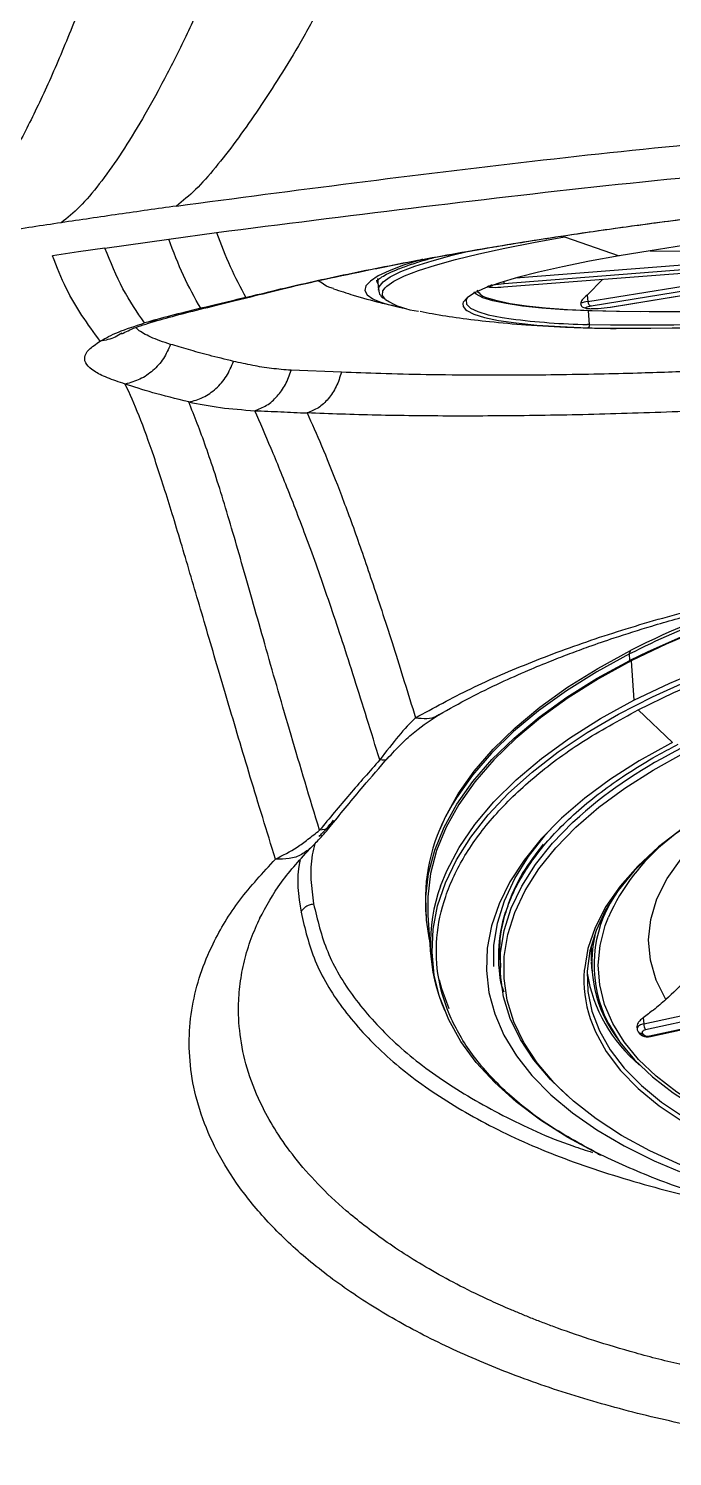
# Model space of a CAD drawing. Extents: x 939 to 1039, y 781 to 934.
# Drawn here: x 983.8 to 986.46, y 875.49 to 881.4 of the extents above; entities that cross this region are included whole.
import ezdxf

# ---------------------------------------------------------------- set-up
doc = ezdxf.new("R2010")
doc.units = 0
doc.header["$MEASUREMENT"] = 0
doc.layers.add('1', color=4, linetype='Continuous')

# ---------------------------------------------------------------- blocks, each defined once
blk = doc.blocks.new('Envoy')
at = {"layer": '1', "color": 3, "linetype": 'Continuous', "lineweight": 25}
for p, q in [((45.4596, 81.3158), (45.7235, 81.3533)), ((45.7235, 81.3533), (45.9217, 81.3806)), ((47.3611, 81.3626), (47.5872, 81.2836)), ((45.3506, 81.2999), (45.2419, 81.2839)), ((45.4596, 81.3158), (45.3506, 81.2999)), ((47.7157, 81.3048), (48.4181, 81.298)), ((47.7168, 81.305), (48.4199, 81.2982)), ((47.1085, 81.1547), (48.3116, 81.2484)), ((47.1086, 81.1548), (48.3117, 81.2485)), ((48.314, 81.2615), (47.1109, 81.1677)), ((47.1599, 81.1921), (48.3129, 81.282)), ((47.4576, 81.0941), (48.3935, 81.2466)), ((46.3582, 81.1706), (46.3418, 81.1806)), ((46.5871, 81.1892), (46.5918, 81.1419)), ((47.4544, 81.1214), (47.5202, 81.1867)), ((48.4073, 81.2275), (47.4714, 81.075)), ((47.5494, 81.0713), (48.4853, 81.2238)), ((47.5509, 81.0714), (48.4869, 81.2239)), ((47.1086, 81.1548), (47.1085, 81.1547)), ((47.4544, 81.1214), (47.4576, 81.0941)), ((45.8997, 81.0756), (45.8556, 81.0664)), ((47.4646, 80.9988), (47.4607, 81.0559)), ((47.5494, 81.0713), (47.5509, 81.0714)), ((45.6761, 81.0172), (45.6233, 81.0059)), ((46.4382, 80.8019), (46.2296, 80.8097)), ((47.632, 79.6088), (47.6302, 79.6354)), ((47.6373, 79.6062), (47.6483, 79.4434)), ((47.8076, 79.2685), (47.6662, 79.4045)), ((46.7861, 78.5794), (46.7879, 78.5528)), ((46.7958, 78.5533), (46.8068, 78.3905)), ((47.689, 78.1041), (49.0561, 78.4025)), ((47.093, 78.3366), (47.0966, 78.2954)), ((47.4719, 78.3594), (47.4743, 78.3238)), ((49.0634, 78.3773), (47.6963, 78.0789)), ((47.7135, 78.0538), (49.0806, 78.3522)), ((47.7165, 78.0516), (49.0836, 78.35)), ((47.6869, 78.1291), (47.689, 78.1041)), ((47.6604, 78.0906), (47.6615, 78.0822)), ((47.6657, 78.0712), (47.6701, 78.0648)), ((47.5124, 77.5597), (47.498, 77.5668))]:
    blk.add_line(p, q, dxfattribs=at)
at = {"layer": '1', "color": 3, "linetype": 'Continuous', "lineweight": 25, "flags": 128}
for points in [[(47.8537, 81.3258), (47.7161, 81.3049), (47.5872, 81.2836)], [(46.6183, 81.1512), (46.6256, 81.1585), (46.6555, 81.1792), (46.6992, 81.2007), (46.7566, 81.2229), (46.8272, 81.2457), (46.9106, 81.2688), (47.0063, 81.2922), (47.1138, 81.3157), (47.2323, 81.3392), (47.3611, 81.3626)], [(46.5918, 81.1419), (46.5943, 81.156), (46.6102, 81.1759), (46.6403, 81.1968), (46.6843, 81.2184), (46.742, 81.2407), (46.813, 81.2636), (46.8969, 81.2869), (46.9587, 81.3023)], [(46.7737, 81.2694), (46.7664, 81.2673), (46.6945, 81.2444), (46.6355, 81.222), (46.5899, 81.2003), (46.5578, 81.1793), (46.5395, 81.1593), (46.5351, 81.1402), (46.5446, 81.1223), (46.5679, 81.1057), (46.5737, 81.1027)], [(47.5872, 81.2836), (47.4647, 81.2613), (47.3533, 81.2388), (47.2538, 81.2164), (47.167, 81.1941), (47.0935, 81.1722), (47.0339, 81.1508), (46.9886, 81.13), (46.9581, 81.1101), (46.9424, 81.0912), (46.9407, 81.0859)], [(47.8416, 81.0519), (47.7108, 81.0514), (47.5886, 81.0527), (47.4761, 81.0557), (47.3738, 81.0606), (47.2827, 81.0672), (47.2033, 81.0754), (47.1363, 81.0853), (47.082, 81.0967), (47.0432, 81.1088)], [(46.5837, 81.1828), (46.585, 81.1765), (46.5891, 81.1687)], [(46.6205, 81.1026), (46.6082, 81.12), (46.6098, 81.1387), (46.6183, 81.1512)], [(47.6774, 81.0515), (47.5761, 81.0527), (47.4624, 81.0558), (47.3592, 81.0607), (47.2673, 81.0674), (47.1871, 81.0757), (47.1195, 81.0857), (47.0647, 81.0972), (47.0233, 81.1102), (46.9955, 81.1247), (46.9858, 81.1335)], [(46.9407, 81.0859), (46.9418, 81.0734), (46.9511, 81.0611)], [(46.9511, 81.0611), (46.9563, 81.0569), (46.9857, 81.0417), (47.0298, 81.0281), (47.0883, 81.0161), (47.1607, 81.0058), (47.2465, 80.9972), (47.3451, 80.9905), (47.4556, 80.9857)], [(46.9598, 81.1115), (46.9537, 81.1001), (46.9557, 81.0832), (46.9717, 81.0674), (47.0018, 81.053), (47.0456, 81.04), (47.1028, 81.0285), (47.1398, 81.0228)], [(47.9355, 79.7402), (47.7821, 79.6757), (47.6373, 79.6062)], [(47.6483, 79.4434), (47.7967, 79.5145), (47.9541, 79.5803), (48.1196, 79.6405), (48.2923, 79.6946), (48.4713, 79.7425), (48.6556, 79.7837), (48.844, 79.8182), (49.0357, 79.8456), (49.2294, 79.866), (49.4242, 79.879), (49.6189, 79.8847), (49.8124, 79.8831), (50.0037, 79.8741), (50.1917, 79.8578), (50.3753, 79.8342), (50.5535, 79.8036), (50.7253, 79.7661), (50.8898, 79.7219), (51.046, 79.6712), (51.1931, 79.6143), (51.3302, 79.5516)], [(46.8461, 78.2101), (46.8455, 78.2121), (46.8224, 78.3057), (46.8131, 78.4007), (46.8177, 78.4964), (46.8361, 78.5924), (46.8683, 78.6882), (46.9141, 78.7833), (46.9731, 78.8771), (47.0452, 78.9691), (47.13, 79.0589), (47.2269, 79.146), (47.3354, 79.2299), (47.4551, 79.3101), (47.5851, 79.3863), (47.725, 79.458), (47.8738, 79.5249)], [(47.6662, 79.4045), (47.8132, 79.475), (47.9692, 79.5402), (48.1332, 79.5998), (48.3044, 79.6535), (48.4818, 79.7009), (48.6644, 79.7418), (48.8512, 79.7759), (49.0412, 79.8032), (49.2332, 79.8233), (49.4262, 79.8362), (49.6191, 79.8419), (49.8109, 79.8403), (50.0005, 79.8313), (50.1868, 79.8152), (50.3688, 79.7918), (50.5454, 79.7615), (50.7157, 79.7243), (50.8787, 79.6805), (51.0335, 79.6302), (51.1792, 79.5739), (51.3151, 79.5117)], [(46.8447, 78.9074), (46.8685, 78.9614), (46.921, 79.0561), (46.9868, 79.1493), (47.0655, 79.2405), (47.1565, 79.3292), (47.2596, 79.4149), (47.374, 79.4973), (47.4992, 79.5757), (47.6346, 79.6499)], [(46.8027, 78.4519), (46.7896, 78.5333), (46.7872, 78.6292), (46.7988, 78.7257), (46.8242, 78.8222), (46.8634, 78.9182), (46.9162, 79.0132), (46.9822, 79.1067), (47.061, 79.1982), (47.1524, 79.2871), (47.2558, 79.3731), (47.3706, 79.4557), (47.4962, 79.5344), (47.632, 79.6088)], [(47.6373, 79.6062), (47.5019, 79.532), (47.3767, 79.4535), (47.2622, 79.3712), (47.1592, 79.2855), (47.0681, 79.1967), (46.9894, 79.1055), (46.9236, 79.0123), (46.871, 78.9176), (46.832, 78.8219), (46.8066, 78.7257), (46.795, 78.6295), (46.7958, 78.5533)], [(47.6302, 79.6354), (47.4944, 79.561), (47.3688, 79.4823), (47.254, 79.3997), (47.1506, 79.3137), (47.0592, 79.2248), (46.9804, 79.1333), (46.9144, 79.0398), (46.8968, 79.0109)], [(46.848, 78.6736), (46.8736, 78.7367), (46.925, 78.8339), (46.9903, 78.9295), (47.0691, 79.0232), (47.161, 79.1143), (47.2655, 79.2024), (47.382, 79.2869), (47.5099, 79.3674), (47.6483, 79.4434)], [(47.7992, 79.2641), (47.6705, 79.1928), (47.5521, 79.1172), (47.4446, 79.0378), (47.3486, 78.9551), (47.2648, 78.8695), (47.1935, 78.7816), (47.1352, 78.6919), (47.0903, 78.6008), (47.0591, 78.509), (47.0416, 78.4169), (47.038, 78.3251), (47.0483, 78.2342), (47.0725, 78.1446), (47.1105, 78.057), (47.1619, 77.9717), (47.2265, 77.8893), (47.304, 77.8104), (47.3938, 77.7352), (47.4954, 77.6644), (47.6083, 77.5983), (47.7318, 77.5372), (47.8372, 77.4925)], [(47.3348, 77.8423), (47.3166, 77.8611), (47.2482, 77.9419), (47.1931, 78.0259), (47.1517, 78.1125), (47.1242, 78.2012), (47.1109, 78.2913), (47.1117, 78.3825), (47.1267, 78.474), (47.1558, 78.5654), (47.1988, 78.6561), (47.2554, 78.7455), (47.3253, 78.8331), (47.4081, 78.9183), (47.5033, 79.0007), (47.6102, 79.0796), (47.7283, 79.1547), (47.8567, 79.2254)], [(48.0827, 79.0527), (47.9606, 78.985), (47.8496, 78.9126), (47.7506, 78.8363), (47.6644, 78.7565), (47.5915, 78.6739), (47.5325, 78.5891), (47.488, 78.5028), (47.4582, 78.4156), (47.4433, 78.3282), (47.4431, 78.3262)], [(47.374, 77.805), (47.3028, 77.8735), (47.2339, 77.9548), (47.1785, 78.0393), (47.1369, 78.1264), (47.1092, 78.2156), (47.0958, 78.3064), (47.0966, 78.3981), (47.1117, 78.4902), (47.1409, 78.5821), (47.1842, 78.6733), (47.2412, 78.7633), (47.3115, 78.8514), (47.3948, 78.9371), (47.4244, 78.9643)], [(47.9301, 78.9662), (47.922, 78.961), (47.8195, 78.8896), (47.7286, 78.8146), (47.6499, 78.7367), (47.5838, 78.6563), (47.531, 78.574), (47.4917, 78.4905), (47.4663, 78.4063), (47.455, 78.322), (47.4577, 78.2382), (47.4746, 78.1556), (47.5054, 78.0747), (47.5501, 77.9961), (47.6081, 77.9204), (47.6792, 77.8481), (47.7628, 77.7797), (47.8583, 77.7158), (47.965, 77.6568)], [(47.7808, 78.2044), (47.7405, 78.2845), (47.7165, 78.367), (47.709, 78.4512), (47.7181, 78.5361), (47.7437, 78.621), (47.7856, 78.705), (47.8432, 78.7874), (47.9162, 78.8673), (48.0037, 78.944), (48.0385, 78.9706)], [(47.0689, 78.3411), (47.0693, 78.4275), (47.0837, 78.5206), (47.1125, 78.6135), (47.1554, 78.7058), (47.2122, 78.7968), (47.2825, 78.886), (47.3119, 78.9184)], [(48.1459, 77.6528), (48.0288, 77.7038), (47.9217, 77.7601), (47.8253, 77.8213), (47.7405, 77.887), (47.6677, 77.9566), (47.6076, 78.0298), (47.5605, 78.1058), (47.5269, 78.1843), (47.5068, 78.2647), (47.5006, 78.3463), (47.5082, 78.4285), (47.5295, 78.5109), (47.5425, 78.5453)], [(47.4715, 78.4265), (47.4713, 78.4232), (47.4717, 78.3629)], [(46.8424, 78.2862), (46.8519, 78.2499), (46.8821, 78.1669)], [(47.498, 77.5668), (47.3747, 77.6332), (47.2623, 77.7045), (47.1614, 77.7803), (47.0725, 77.8602), (46.9961, 77.9438), (46.9326, 78.0306), (46.8823, 78.1202), (46.8461, 78.2101)], [(47.4677, 78.1256), (47.489, 78.0712), (47.534, 77.9895), (47.5933, 77.9108), (47.6666, 77.8357), (47.7532, 77.7648), (47.8525, 77.6987), (47.9638, 77.6377)], [(47.5272, 78.1375), (47.543, 78.1048), (47.5905, 78.028), (47.6512, 77.9542), (47.7246, 77.8839), (47.8103, 77.8176), (47.9075, 77.7558), (48.0156, 77.699), (48.1339, 77.6475)], [(47.8415, 77.52), (47.7142, 77.5783), (47.5974, 77.642), (47.4918, 77.7106), (47.398, 77.7838), (47.3348, 77.8423)]]:
    blk.add_lwpolyline(points, dxfattribs=at)
at = {"layer": '1', "color": 3, "linetype": 'Continuous', "lineweight": 25}
for centre, radius, start, end in [((46.9947, 81.1683), 0.1162, 359.68206, 4.56905), ((47.6656, 96.9276), 15.9433, 269.24527, 279.33265), ((47.6731, 96.833), 15.8356, 269.24545, 279.33246), ((47.0612, 81.1798), 0.0733, 211.82195, 255.73803), ((47.0722, 81.5778), 0.4246, 268.76689, 274.91317), ((47.1436, 80.7109), 0.4579, 94.09589, 99.92998), ((46.7829, 81.6034), 0.5426, 247.32675, 261.83799), ((46.788, 81.3626), 0.3093, 237.22465, 264.35156), ((47.4614, 81.0223), 0.0719, 93.03445, 118.22072), ((47.4743, 81.0205), 0.0547, 93.03557, 118.2173), ((47.4771, 81.0937), 0.0195, 178.75839, 253.02323), ((47.4692, 81.589), 0.5238, 273.47436, 278.8063), ((47.5299, 84.1007), 3.1025, 262.77666, 268.64504), ((47.4537, 80.9967), 0.0111, 279.77231, 11.12973), ((47.4521, 80.7472), 0.252, 87.15805, 88.97874), ((49.4637, 75.8707), 4.1628, 98.13449, 116.10572), ((49.2995, 76.3151), 3.7163, 104.85305, 116.69118), ((49.244, 76.4668), 3.5669, 107.30547, 116.82129), ((47.6472, 79.6381), 0.0172, 136.99432, 189.04139), ((48.7388, 77.454), 2.0021, 116.47816, 131.03158), ((49.363, 76.239), 3.4054, 117.17614, 117.33641), ((47.5356, 78.6171), 0.7504, 148.34995, 182.87999), ((48.3532, 78.1772), 0.8903, 129.67302, 155.57858), ((47.4897, 78.4372), 0.6838, 159.7712, 203.8984), ((48.0091, 78.3479), 0.5258, 147.36721, 203.58938), ((47.6928, 78.3834), 0.6054, 162.60612, 193.01954), ((48, 78.3582), 0.5258, 166.01284, 218.5575), ((47.9482, 78.2862), 0.5067, 175.47596, 198.47959), ((48.08, 78.4181), 0.6341, 189.49092, 229.86988), ((47.7001, 78.0489), 0.0563, 101.41767, 120.47714), ((47.7499, 78.1081), 0.0611, 183.78583, 208.54343), ((47.6786, 78.0818), 0.0171, 114.32839, 178.86096), ((47.6789, 78.081), 0.0165, 217.5337, 285.27237), ((47.683, 78.0748), 0.0163, 217.56723, 285.54077), ((47.6898, 78.0685), 0.00739, 109.05257, 207.20859), ((48.259, 78.4549), 0.6953, 214.09445, 214.70329), ((47.702, 78.0507), 0.0288, 101.39573, 120.4785), ((47.7051, 78.0799), 0.0274, 229.65468, 287.72905), ((47.7168, 78.0552), 0.00362, 202.12871, 265.1655), ((47.5113, 77.5782), 0.0175, 220.57337, 270.19681)]:
    blk.add_arc(centre, radius, start, end, dxfattribs=at)
for points, knots in [([(46.1913, 85.5543), (46.169, 85.4287), (46.1245, 85.1773), (46.0505, 84.8043), (45.9719, 84.4373), (45.8888, 84.0789), (45.8019, 83.7318), (45.7119, 83.3989), (45.6196, 83.0828), (45.5256, 82.7856), (45.4307, 82.5095), (45.3355, 82.2571), (45.2409, 82.0302), (45.1475, 81.8308), (45.0559, 81.6604), (44.9671, 81.5215), (44.8812, 81.4126), (44.8276, 81.3689), (44.8008, 81.3471)], [0, 0, 0, 0, 0.062246, 0.124569, 0.186939, 0.249543, 0.312309, 0.375056, 0.43776, 0.500558, 0.563299, 0.62595, 0.688481, 0.750864, 0.813196, 0.87552, 0.937793, 1, 1, 1, 1]), ([(47.0503, 85.1498), (47.0291, 85.0267), (46.9868, 84.7812), (46.9223, 84.4137), (46.8555, 84.0478), (46.7922, 83.7252), (46.7325, 83.4497), (46.678, 83.2225), (46.6203, 83.0102), (46.5604, 82.8184), (46.4994, 82.6496), (46.4283, 82.4778), (46.348, 82.3112), (46.2595, 82.1508), (46.1722, 82.0078), (46.086, 81.8768), (46.0006, 81.7561), (45.9165, 81.6476), (45.8338, 81.5527), (45.7814, 81.5108), (45.7552, 81.4899)], [0, 0, 0, 0, 0.062812, 0.125349, 0.187757, 0.250171, 0.291749, 0.333133, 0.374376, 0.41558, 0.456874, 0.498302, 0.56074, 0.623249, 0.685818, 0.748524, 0.811361, 0.874224, 0.937108, 1, 1, 1, 1]), ([(46.5785, 85.1213), (46.5565, 85.0022), (46.5126, 84.7646), (46.4434, 84.411), (46.3714, 84.0617), (46.3039, 83.7571), (46.2422, 83.4987), (46.1873, 83.2856), (46.1307, 83.0839), (46.0726, 82.896), (46.0137, 82.7229), (45.9443, 82.5371), (45.8651, 82.346), (45.7768, 82.1547), (45.6895, 81.9832), (45.6034, 81.8298), (45.5186, 81.6941), (45.4357, 81.5782), (45.3549, 81.4821), (45.3039, 81.4412), (45.2784, 81.4208)], [0, 0, 0, 0, 0.062808, 0.125339, 0.187736, 0.25015, 0.291731, 0.333128, 0.374388, 0.41561, 0.456917, 0.49835, 0.560792, 0.623296, 0.685855, 0.748554, 0.811384, 0.874239, 0.937114, 1, 1, 1, 1]), ([(45.7552, 81.4899), (46.2453, 81.5547), (47.2255, 81.6842), (48.7019, 81.8266), (50.181, 81.9307), (51.6624, 81.9926), (53.1447, 82.0134), (54.627, 81.9926), (56.1082, 81.9307), (57.5873, 81.8266), (59.0636, 81.6842), (60.0438, 81.5547), (60.534, 81.4899)], [0, 0, 0, 0, 0.100032, 0.200051, 0.300052, 0.400036, 0.500007, 0.599976, 0.699953, 0.799948, 0.899965, 1, 1, 1, 1]), ([(45.9217, 81.3806), (46.4582, 81.4486), (47.5314, 81.5847), (49.1481, 81.7272), (50.7682, 81.8242), (52.3909, 81.8714), (54.0046, 81.8696), (55.6079, 81.82), (57.1989, 81.7226), (58.7866, 81.5813), (59.8406, 81.4475), (60.3675, 81.3806)], [0, 0, 0, 0, 0.111971, 0.223957, 0.335963, 0.447987, 0.560017, 0.670039, 0.780044, 0.890029, 1, 1, 1, 1]), ([(46.0421, 81.1114), (46.1268, 81.1321), (46.2951, 81.1734), (46.5909, 81.2353), (46.9106, 81.2951), (47.2529, 81.352), (47.6123, 81.4049), (47.985, 81.453), (48.3667, 81.496), (48.6256, 81.5195), (48.7548, 81.5313)], [0, 0, 0, 0, 0.1293586, 0.2573126, 0.38383, 0.5089807, 0.6329326, 0.7559134, 0.8781755, 1, 1, 1, 1]), ([(46.081, 81.1189), (46.1242, 81.1297), (46.2154, 81.1524), (46.3742, 81.1884), (46.5606, 81.2277), (46.7779, 81.2699), (47.012, 81.3117), (47.2591, 81.3521), (47.5152, 81.3906), (47.7943, 81.4287), (48.0959, 81.4657), (48.4187, 81.5009), (48.6424, 81.5211), (48.7568, 81.5314)], [0, 0, 0, 0, 0.068673, 0.144684, 0.227868, 0.318047, 0.415054, 0.501014, 0.591569, 0.686702, 0.786432, 0.890824, 1, 1, 1, 1]), ([(45.7552, 81.4899), (45.6757, 81.4786), (45.5167, 81.4561), (45.3578, 81.4325), (45.2784, 81.4208)], [0, 0, 0, 0, 0.5, 1, 1, 1, 1]), ([(45.2784, 81.4208), (45.1988, 81.4088), (45.0395, 81.3847), (44.8804, 81.3597), (44.8008, 81.3471)], [0, 0, 0, 0, 0.499999, 1, 1, 1, 1]), ([(45.8556, 81.0664), (45.8311, 81.1102), (45.7821, 81.1977), (45.743, 81.3014), (45.7235, 81.3533)], [0, 0, 0, 0, 0.5002701, 1, 1, 1, 1]), ([(45.9217, 81.3806), (45.9396, 81.3325), (45.9755, 81.2364), (46.0199, 81.1531), (46.0421, 81.1114)], [0, 0, 0, 0, 0.499669, 1, 1, 1, 1]), ([(45.6233, 81.0059), (45.5923, 81.0509), (45.5303, 81.141), (45.4832, 81.2576), (45.4596, 81.3158)], [0, 0, 0, 0, 0.500012, 1, 1, 1, 1]), ([(45.4397, 80.9303), (45.4139, 80.9659), (45.3624, 81.0371), (45.2973, 81.1443), (45.2604, 81.2374), (45.2419, 81.2839)], [0, 0, 0, 0, 0.3334, 0.6667, 1, 1, 1, 1]), ([(46.583, 81.1775), (46.583, 81.1774), (46.5827, 81.1758), (46.5854, 81.1819), (46.599, 81.1924), (46.6241, 81.2075), (46.6614, 81.2246), (46.7119, 81.2437), (46.7658, 81.2614), (46.8074, 81.2729), (46.8238, 81.2775)], [0, 0, 0, 0, 0.004774, 0.134361, 0.270751, 0.41464, 0.568303, 0.728653, 0.893004, 1, 1, 1, 1]), ([(45.9001, 81.0739), (45.9287, 81.0809), (45.9857, 81.0948), (46.0493, 81.1109), (46.081, 81.1189)], [0, 0, 0, 0, 0.501198, 1, 1, 1, 1]), ([(46.4055, 81.1485), (46.3985, 81.1503), (46.3734, 81.1567), (46.3646, 81.1648), (46.3582, 81.1706)], [0, 0, 0, 0, 0.276175, 1, 1, 1, 1]), ([(46.4052, 81.1476), (46.4325, 81.1385), (46.4974, 81.1169), (46.5841, 81.0931), (46.642, 81.08), (46.664, 81.075)], [0, 0, 0, 0, 0.311271, 0.739248, 1, 1, 1, 1]), ([(46.5931, 81.1431), (46.5932, 81.1389), (46.5937, 81.1268), (46.602, 81.1148), (46.6105, 81.1087), (46.6123, 81.1073)], [0, 0, 0, 0, 0.294179, 0.846752, 1, 1, 1, 1]), ([(47.0397, 81.1581), (47.0418, 81.1573), (47.044, 81.1566), (47.0472, 81.1559), (47.0474, 81.1559)], [0, 0, 0, 0, 0.937186, 1, 1, 1, 1]), ([(47.0646, 81.162), (47.0592, 81.1609), (47.0515, 81.1593), (47.0466, 81.1574), (47.0455, 81.1561), (47.0466, 81.1551), (47.0511, 81.154), (47.0582, 81.1536), (47.0631, 81.1533)], [0, 0, 0, 0, 0.271452, 0.389533, 0.509235, 0.625995, 0.741666, 1, 1, 1, 1]), ([(47.0631, 81.1533), (47.0611, 81.1531), (47.0589, 81.1528), (47.057, 81.154), (47.0568, 81.1542)], [0, 0, 0, 0, 0.8808497, 1, 1, 1, 1]), ([(47.0573, 81.1651), (47.0579, 81.1645), (47.0602, 81.1625), (47.0628, 81.1622), (47.0646, 81.162)], [0, 0, 0, 0, 0.280957, 1, 1, 1, 1]), ([(47.4544, 81.1214), (47.4467, 81.1143), (47.432, 81.1005), (47.4289, 81.0905), (47.4274, 81.0857)], [0, 0, 0, 0, 0.522712, 1, 1, 1, 1]), ([(45.8556, 81.0664), (45.8127, 81.0559), (45.7265, 81.0348), (45.6578, 81.0155), (45.6233, 81.0059)], [0, 0, 0, 0, 0.49783, 1, 1, 1, 1]), ([(45.6751, 81.0156), (45.7084, 81.0249), (45.7746, 81.0435), (45.8585, 81.0638), (45.9003, 81.074)], [0, 0, 0, 0, 0.501992, 1, 1, 1, 1]), ([(46.0421, 81.1114), (46.0095, 81.1033), (45.9441, 81.0872), (45.8851, 81.0733), (45.8556, 81.0664)], [0, 0, 0, 0, 0.498668, 1, 1, 1, 1]), ([(47.4274, 81.0857), (47.428, 81.0833), (47.4292, 81.0784), (47.4342, 81.0727), (47.4409, 81.0689), (47.4459, 81.0687), (47.4484, 81.0686)], [0, 0, 0, 0, 0.249986, 0.500003, 0.75, 1, 1, 1, 1]), ([(47.4484, 81.0686), (47.4485, 81.0678), (47.4487, 81.0665), (47.4547, 81.0655), (47.4609, 81.065), (47.4687, 81.0649), (47.4816, 81.065), (47.493, 81.0657), (47.5009, 81.0661)], [0, 0, 0, 0, 0.271443, 0.389528, 0.50923, 0.625995, 0.741672, 1, 1, 1, 1]), ([(45.4397, 80.9303), (45.4623, 80.9429), (45.5073, 80.9682), (45.5846, 80.9933), (45.6233, 81.0059)], [0, 0, 0, 0, 0.49953, 1, 1, 1, 1]), ([(45.5291, 80.9607), (45.5458, 80.9693), (45.5794, 80.9866), (45.6435, 81.006), (45.6757, 81.0157)], [0, 0, 0, 0, 0.498153, 1, 1, 1, 1]), ([(46.7635, 81.0542), (46.7801, 81.0509), (46.8357, 81.0399), (46.9314, 81.0257), (47.0604, 81.0099), (47.2126, 80.9967), (47.3415, 80.9896), (47.4221, 80.9867), (47.4389, 80.9861)], [0, 0, 0, 0, 0.069712, 0.233873, 0.419392, 0.646733, 0.926179, 1, 1, 1, 1]), ([(45.5286, 80.963), (45.52, 80.9574), (45.4933, 80.9398), (45.4614, 80.9341), (45.4397, 80.9303)], [0, 0, 0, 0, 0.320671, 1, 1, 1, 1]), ([(45.7307, 80.9172), (45.7156, 80.9221), (45.6852, 80.932), (45.6483, 80.947), (45.6183, 80.9622), (45.5976, 80.9756), (45.5902, 80.984), (45.5874, 80.9872)], [0, 0, 0, 0, 0.213841, 0.431691, 0.647655, 0.867452, 1, 1, 1, 1]), ([(47.4389, 80.9861), (47.4635, 80.9854), (47.5081, 80.9839), (47.5545, 80.9834), (47.5753, 80.9832)], [0, 0, 0, 0, 0.551732, 1, 1, 1, 1]), ([(45.5436, 80.7528), (45.5174, 80.7614), (45.4645, 80.7788), (45.4119, 80.8057), (45.3796, 80.8338), (45.3719, 80.8636), (45.3881, 80.8955), (45.4223, 80.9185), (45.4397, 80.9303)], [0, 0, 0, 0, 0.157392, 0.317305, 0.480683, 0.648432, 0.821322, 1, 1, 1, 1]), ([(45.7307, 80.9172), (45.7218, 80.8969), (45.704, 80.8563), (45.6594, 80.8072), (45.6054, 80.7697), (45.5642, 80.7585), (45.5436, 80.7528)], [0, 0, 0, 0, 0.249997, 0.499999, 0.749998, 1, 1, 1, 1]), ([(45.9916, 80.8467), (45.9569, 80.8552), (45.8886, 80.872), (45.8016, 80.8958), (45.7545, 80.91), (45.7307, 80.9172)], [0, 0, 0, 0, 0.339863, 0.667509, 1, 1, 1, 1]), ([(49.1253, 80.8845), (49.0639, 80.8791), (48.9405, 80.8684), (48.7546, 80.854), (48.5678, 80.8408), (48.4062, 80.8306), (48.2687, 80.8228), (48.1538, 80.8169), (48.0353, 80.8113), (47.9136, 80.8061), (47.789, 80.8016), (47.6519, 80.7972), (47.4959, 80.7934), (47.3284, 80.7905), (47.1617, 80.789), (46.9811, 80.789), (46.7921, 80.791), (46.6026, 80.7953), (46.4915, 80.7998), (46.4382, 80.8019)], [0, 0, 0, 0, 0.061424, 0.123322, 0.185693, 0.248534, 0.28617, 0.325352, 0.36608, 0.408352, 0.452168, 0.497526, 0.555094, 0.622393, 0.685037, 0.747666, 0.838352, 0.92246, 1, 1, 1, 1]), ([(45.8062, 80.6785), (45.8263, 80.6837), (45.8665, 80.6941), (45.9201, 80.7322), (45.9647, 80.7831), (45.9827, 80.8255), (45.9916, 80.8467)], [0, 0, 0, 0, 0.2499978, 0.4999998, 0.7499981, 1, 1, 1, 1]), ([(46.2296, 80.8097), (46.2023, 80.812), (46.1467, 80.8168), (46.067, 80.8298), (46.0177, 80.8408), (45.9916, 80.8467)], [0, 0, 0, 0, 0.312668, 0.637871, 1, 1, 1, 1]), ([(46.0794, 80.6426), (46.0962, 80.6489), (46.1297, 80.6617), (46.173, 80.7002), (46.2086, 80.7496), (46.2226, 80.7897), (46.2296, 80.8097)], [0, 0, 0, 0, 0.250001, 0.500003, 0.749999, 1, 1, 1, 1]), ([(46.4382, 80.8019), (46.4316, 80.7814), (46.4185, 80.7405), (46.3848, 80.6903), (46.3436, 80.6515), (46.3118, 80.6392), (46.2959, 80.6331)], [0, 0, 0, 0, 0.250001, 0.500003, 0.75, 1, 1, 1, 1]), ([(46.1648, 78.786), (46.1295, 78.9009), (46.0589, 79.1309), (45.9654, 79.4449), (45.8793, 79.7381), (45.8007, 80.0069), (45.7284, 80.2488), (45.6617, 80.4569), (45.5997, 80.629), (45.5623, 80.7116), (45.5436, 80.7528)], [0, 0, 0, 0, 0.1249145, 0.2499908, 0.3751308, 0.5002233, 0.6252289, 0.7501484, 0.8751283, 1, 1, 1, 1]), ([(45.8062, 80.6785), (45.7539, 80.6916), (45.6495, 80.7176), (45.5788, 80.7411), (45.5436, 80.7528)], [0, 0, 0, 0, 0.501034, 1, 1, 1, 1]), ([(49.1484, 80.7228), (49.0163, 80.7117), (48.7522, 80.6893), (48.3576, 80.6633), (47.9701, 80.6431), (47.594, 80.6292), (47.2337, 80.6213), (46.8941, 80.6195), (46.5763, 80.6229), (46.3896, 80.6297), (46.2959, 80.6331)], [0, 0, 0, 0, 0.124315, 0.248677, 0.37313, 0.49773, 0.622574, 0.747792, 0.873539, 1, 1, 1, 1]), ([(46.3474, 78.9053), (46.3071, 79.0389), (46.2265, 79.3063), (46.125, 79.661), (46.0343, 79.9827), (45.9529, 80.2631), (45.8764, 80.5022), (45.8296, 80.6197), (45.8062, 80.6785)], [0, 0, 0, 0, 0.166586, 0.333368, 0.500175, 0.666849, 0.833391, 1, 1, 1, 1]), ([(45.8062, 80.6785), (45.8484, 80.6701), (45.9311, 80.6536), (46.0307, 80.6462), (46.0794, 80.6426)], [0, 0, 0, 0, 0.510258, 1, 1, 1, 1]), ([(46.5967, 79.1963), (46.5612, 79.3115), (46.4901, 79.5418), (46.3944, 79.8335), (46.3045, 80.0882), (46.2215, 80.3053), (46.1452, 80.4926), (46.1014, 80.5926), (46.0794, 80.6426)], [0, 0, 0, 0, 0.166614, 0.333255, 0.499911, 0.666585, 0.833293, 1, 1, 1, 1]), ([(46.0794, 80.6426), (46.1152, 80.641), (46.1866, 80.638), (46.2596, 80.6347), (46.2959, 80.6331)], [0, 0, 0, 0, 0.501913, 1, 1, 1, 1]), ([(46.2959, 80.6331), (46.3156, 80.5894), (46.3548, 80.502), (46.4202, 80.3402), (46.4908, 80.151), (46.5679, 79.9281), (46.6512, 79.6726), (46.7135, 79.4717), (46.7446, 79.3713)], [0, 0, 0, 0, 0.166698, 0.333405, 0.500075, 0.666728, 0.833368, 1, 1, 1, 1]), ([(46.7446, 79.3713), (46.8192, 79.412), (46.9692, 79.4939), (47.2256, 79.6047), (47.504, 79.7063), (47.8043, 79.797), (48.1229, 79.8762), (48.4567, 79.9426), (48.8015, 79.9968), (49.0365, 80.0213), (49.154, 80.0336)], [0, 0, 0, 0, 0.121888, 0.244952, 0.369067, 0.494095, 0.619877, 0.746237, 0.873001, 1, 1, 1, 1]), ([(46.8416, 79.3837), (46.8835, 79.4073), (46.9646, 79.4532), (47.0896, 79.5141), (47.2034, 79.5649), (47.2997, 79.6046), (47.3836, 79.6371), (47.4696, 79.6687), (47.5814, 79.7073), (47.7321, 79.7549), (47.9284, 79.8101), (48.1442, 79.8627), (48.3738, 79.9106), (48.6109, 79.9524), (48.8749, 79.991), (49.0613, 80.0101), (49.1582, 80.02)], [0, 0, 0, 0, 0.074408, 0.143962, 0.202637, 0.250229, 0.286598, 0.323311, 0.370457, 0.43877, 0.521569, 0.619, 0.701758, 0.792844, 0.892266, 1, 1, 1, 1]), ([(47.5113, 77.5607), (47.4382, 77.6002), (47.2921, 77.6792), (47.1178, 77.8168), (46.9805, 77.9655), (46.8855, 78.1244), (46.8335, 78.2901), (46.8257, 78.4602), (46.8622, 78.6315), (46.9423, 78.8012), (47.0646, 78.9664), (47.2277, 79.1239), (47.4259, 79.2725), (47.5861, 79.3605), (47.6662, 79.4045)], [0, 0, 0, 0, 0.083333, 0.166667, 0.25, 0.333333, 0.416667, 0.5, 0.583333, 0.666666, 0.75, 0.833333, 0.916666, 1, 1, 1, 1]), ([(46.7446, 79.3713), (46.7219, 79.348), (46.6765, 79.3017), (46.6232, 79.2314), (46.5967, 79.1963)], [0, 0, 0, 0, 0.501313, 1, 1, 1, 1]), ([(46.6287, 79.2026), (46.6481, 79.2235), (46.6862, 79.2647), (46.7599, 79.3305), (46.8099, 79.3632), (46.8429, 79.3847)], [0, 0, 0, 0, 0.259491, 0.512073, 1, 1, 1, 1]), ([(46.7446, 79.3713), (46.7604, 79.3694), (46.792, 79.3657), (46.8248, 79.3725), (46.8385, 79.3832), (46.8408, 79.385)], [0, 0, 0, 0, 0.454179, 0.908364, 1, 1, 1, 1]), ([(47.1153, 78.5539), (47.1204, 78.571), (47.1338, 78.6159), (47.1691, 78.6884), (47.2197, 78.7708), (47.2822, 78.8518), (47.3559, 78.9309), (47.4405, 79.0079), (47.5355, 79.0824), (47.6407, 79.1538), (47.7403, 79.2134), (47.8066, 79.2482), (47.8319, 79.2615)], [0, 0, 0, 0, 0.067378, 0.176906, 0.28576, 0.394106, 0.502127, 0.609973, 0.717747, 0.825508, 0.933292, 1, 1, 1, 1]), ([(46.5967, 79.1963), (46.5545, 79.1488), (46.468, 79.0512), (46.3883, 78.9548), (46.3474, 78.9053)], [0, 0, 0, 0, 0.4870447, 1, 1, 1, 1]), ([(46.3968, 78.9272), (46.4399, 78.9802), (46.5148, 79.0725), (46.5966, 79.1659), (46.6313, 79.2056)], [0, 0, 0, 0, 0.574456, 1, 1, 1, 1]), ([(46.6284, 79.2056), (46.6278, 79.2039), (46.6246, 79.1941), (46.6094, 79.1953), (46.5967, 79.1963)], [0, 0, 0, 0, 0.166938, 1, 1, 1, 1]), ([(46.3452, 78.8794), (46.3549, 78.8894), (46.3731, 78.9081), (46.3954, 78.9346), (46.4058, 78.9469)], [0, 0, 0, 0, 0.532142, 1, 1, 1, 1]), ([(46.3943, 78.9292), (46.3921, 78.9249), (46.3844, 78.9099), (46.3628, 78.9072), (46.3474, 78.9053)], [0, 0, 0, 0, 0.287465, 1, 1, 1, 1]), ([(46.1648, 78.786), (46.1952, 78.8012), (46.2411, 78.824), (46.3, 78.8676), (46.3314, 78.8925), (46.3474, 78.9053)], [0, 0, 0, 0, 0.4895672, 0.7390069, 1, 1, 1, 1]), ([(46.3142, 78.8351), (46.3271, 78.8486), (46.3467, 78.8691), (46.3747, 78.9003), (46.3898, 78.9187), (46.3968, 78.9272)], [0, 0, 0, 0, 0.508358, 0.770596, 1, 1, 1, 1]), ([(46.0993, 78.5394), (46.1264, 78.59), (46.1804, 78.6904), (46.27, 78.7873), (46.3145, 78.8355)], [0, 0, 0, 0, 0.503303, 1, 1, 1, 1]), ([(46.3145, 78.8357), (46.3014, 78.8246), (46.2751, 78.8023), (46.2229, 78.7849), (46.1842, 78.7856), (46.1648, 78.786)], [0, 0, 0, 0, 0.328613, 0.664306, 1, 1, 1, 1]), ([(46.328, 78.8498), (46.324, 78.8342), (46.3027, 78.7506), (46.3138, 78.6678), (46.3228, 78.6005)], [0, 0, 0, 0, 0.18658, 1, 1, 1, 1]), ([(47.2726, 78.8475), (47.2429, 78.8085), (47.1774, 78.7225), (47.1187, 78.5847), (47.0871, 78.4525), (47.094, 78.3705), (47.0968, 78.3369)], [0, 0, 0, 0, 0.234979, 0.519022, 0.803064, 1, 1, 1, 1]), ([(49.7315, 76.3362), (49.6189, 76.3287), (49.3936, 76.3137), (49.0552, 76.3121), (48.7198, 76.3258), (48.3895, 76.3562), (48.0669, 76.4029), (47.7547, 76.4657), (47.456, 76.5444), (47.1738, 76.6382), (46.9114, 76.7465), (46.6723, 76.8678), (46.4595, 77.0005), (46.2755, 77.1422), (46.1223, 77.2905), (46.0004, 77.4425), (45.9094, 77.5954), (45.8479, 77.7468), (45.8138, 77.8949), (45.8045, 78.0382), (45.8178, 78.1762), (45.8514, 78.3085), (45.9124, 78.4557), (46.0088, 78.6165), (46.1131, 78.7298), (46.1648, 78.786)], [0, 0, 0, 0, 0.044064, 0.088143, 0.132322, 0.176674, 0.221262, 0.266132, 0.311302, 0.356756, 0.402422, 0.44817, 0.493808, 0.539091, 0.583731, 0.627438, 0.669986, 0.711207, 0.751026, 0.789464, 0.826628, 0.862691, 0.89785, 0.949343, 1, 1, 1, 1]), ([(46.2669, 78.7801), (46.2663, 78.7773), (46.2493, 78.7054), (46.2603, 78.6342), (46.2708, 78.5657)], [0, 0, 0, 0, 0.038378, 1, 1, 1, 1]), ([(46.2708, 78.5657), (46.2733, 78.5702), (46.2783, 78.5793), (46.2909, 78.59), (46.306, 78.5978), (46.3172, 78.5996), (46.3228, 78.6005)], [0, 0, 0, 0, 0.250006, 0.500006, 0.750008, 1, 1, 1, 1]), ([(46.3228, 78.6005), (46.3386, 78.5341), (46.3701, 78.4012), (46.4831, 78.2113), (46.6424, 78.0327), (46.849, 77.8681), (47.1016, 77.7226), (47.3135, 77.6232), (47.4497, 77.5803), (47.4771, 77.5716)], [0, 0, 0, 0, 0.159934, 0.319868, 0.479803, 0.639737, 0.799671, 0.959606, 1, 1, 1, 1]), ([(49.7088, 76.5642), (49.6609, 76.5607), (49.563, 76.5535), (49.4128, 76.5468), (49.2565, 76.5433), (49.0946, 76.5436), (48.9274, 76.5482), (48.7947, 76.5554), (48.6971, 76.5625), (48.635, 76.5677), (48.5708, 76.5736), (48.5045, 76.5805), (48.4362, 76.5884), (48.3659, 76.5974), (48.3001, 76.6066), (48.2335, 76.6166), (48.1609, 76.6285), (48.0714, 76.6444), (47.9656, 76.6653), (47.8234, 76.6966), (47.6588, 76.7385), (47.4862, 76.7901), (47.3625, 76.8324), (47.2791, 76.8634), (47.229, 76.8829), (47.1819, 76.902), (47.1378, 76.9206), (47.0965, 76.9386), (47.0261, 76.9703), (46.9304, 77.0168), (46.8148, 77.0796), (46.7103, 77.1427), (46.6165, 77.2056), (46.5327, 77.2678), (46.4382, 77.3453), (46.3395, 77.4386), (46.2442, 77.5479), (46.1688, 77.6539), (46.1023, 77.7714), (46.0499, 77.9003), (46.0177, 78.0401), (46.0096, 78.163), (46.0172, 78.2703), (46.0349, 78.3642), (46.0618, 78.4553), (46.0884, 78.5142), (46.1012, 78.5426)], [0, 0, 0, 0, 0.022203, 0.045353, 0.069448, 0.094489, 0.120473, 0.147399, 0.156834, 0.166659, 0.176875, 0.18748, 0.198475, 0.209859, 0.221632, 0.23069, 0.24271, 0.25769, 0.275629, 0.296523, 0.331373, 0.363239, 0.392125, 0.40266, 0.412735, 0.422351, 0.431509, 0.440208, 0.448449, 0.476636, 0.503708, 0.529666, 0.554512, 0.578247, 0.600873, 0.640613, 0.678216, 0.713686, 0.747028, 0.793692, 0.838255, 0.880729, 0.910952, 0.941278, 0.971712, 1, 1, 1, 1]), ([(46.2708, 78.5657), (46.2868, 78.4981), (46.3188, 78.3629), (46.4339, 78.1697), (46.5958, 77.9878), (46.8066, 77.8207), (47.0616, 77.6713), (47.3563, 77.5416), (47.6871, 77.436), (47.9679, 77.3666), (48.1433, 77.342), (48.1908, 77.3353)], [0, 0, 0, 0, 0.119455, 0.23891, 0.358366, 0.477821, 0.597276, 0.716732, 0.836187, 0.955643, 1, 1, 1, 1]), ([(47.942, 78.3821), (47.9176, 78.3505), (47.8688, 78.2873), (47.8101, 78.232), (47.7808, 78.2044)], [0, 0, 0, 0, 0.500255, 1, 1, 1, 1]), ([(47.1116, 78.2354), (47.1042, 78.2542), (47.0939, 78.2806), (47.0938, 78.308), (47.0938, 78.3159)], [0, 0, 0, 0, 0.710957, 1, 1, 1, 1]), ([(47.7808, 78.2044), (47.7638, 78.1897), (47.7334, 78.1634), (47.7011, 78.1396), (47.6869, 78.1291)], [0, 0, 0, 0, 0.5601173, 1, 1, 1, 1]), ([(47.6869, 78.1291), (47.6819, 78.1251), (47.6724, 78.1174), (47.6634, 78.1047), (47.6595, 78.0954), (47.6608, 78.0915), (47.661, 78.0907)], [0, 0, 0, 0, 0.330628, 0.633395, 0.914134, 1, 1, 1, 1]), ([(47.6621, 78.0822), (47.6623, 78.08), (47.6627, 78.0758), (47.6649, 78.0724), (47.666, 78.0707)], [0, 0, 0, 0, 0.523944, 1, 1, 1, 1]), ([(47.67, 78.0648), (47.6728, 78.0618), (47.6778, 78.0563), (47.689, 78.0517), (47.7021, 78.0495), (47.7117, 78.0509), (47.7165, 78.0516)], [0, 0, 0, 0, 0.245357, 0.454057, 0.728498, 1, 1, 1, 1]), ([(51.1602, 77.6679), (51.0743, 77.6267), (50.9025, 77.5445), (50.6115, 77.442), (50.302, 77.3572), (49.9768, 77.2929), (49.642, 77.2498), (49.3033, 77.2287), (48.9665, 77.2299), (48.6374, 77.2536), (48.3214, 77.2991), (48.0247, 77.366), (47.7494, 77.4518), (47.5907, 77.5244), (47.5113, 77.5607)], [0, 0, 0, 0, 0.083333, 0.166667, 0.25, 0.333333, 0.416667, 0.5, 0.583333, 0.666667, 0.75, 0.833333, 0.916667, 1, 1, 1, 1])]:
    blk.add_open_spline(points, degree=3, knots=knots, dxfattribs=at)

msp = doc.modelspace()

# ---------------------------------------------------------------- block references
at = {"layer": '1'}
msp.add_blockref('Envoy', (938.6538, 799.1744), dxfattribs=at)

doc.saveas('drawing.dxf')
